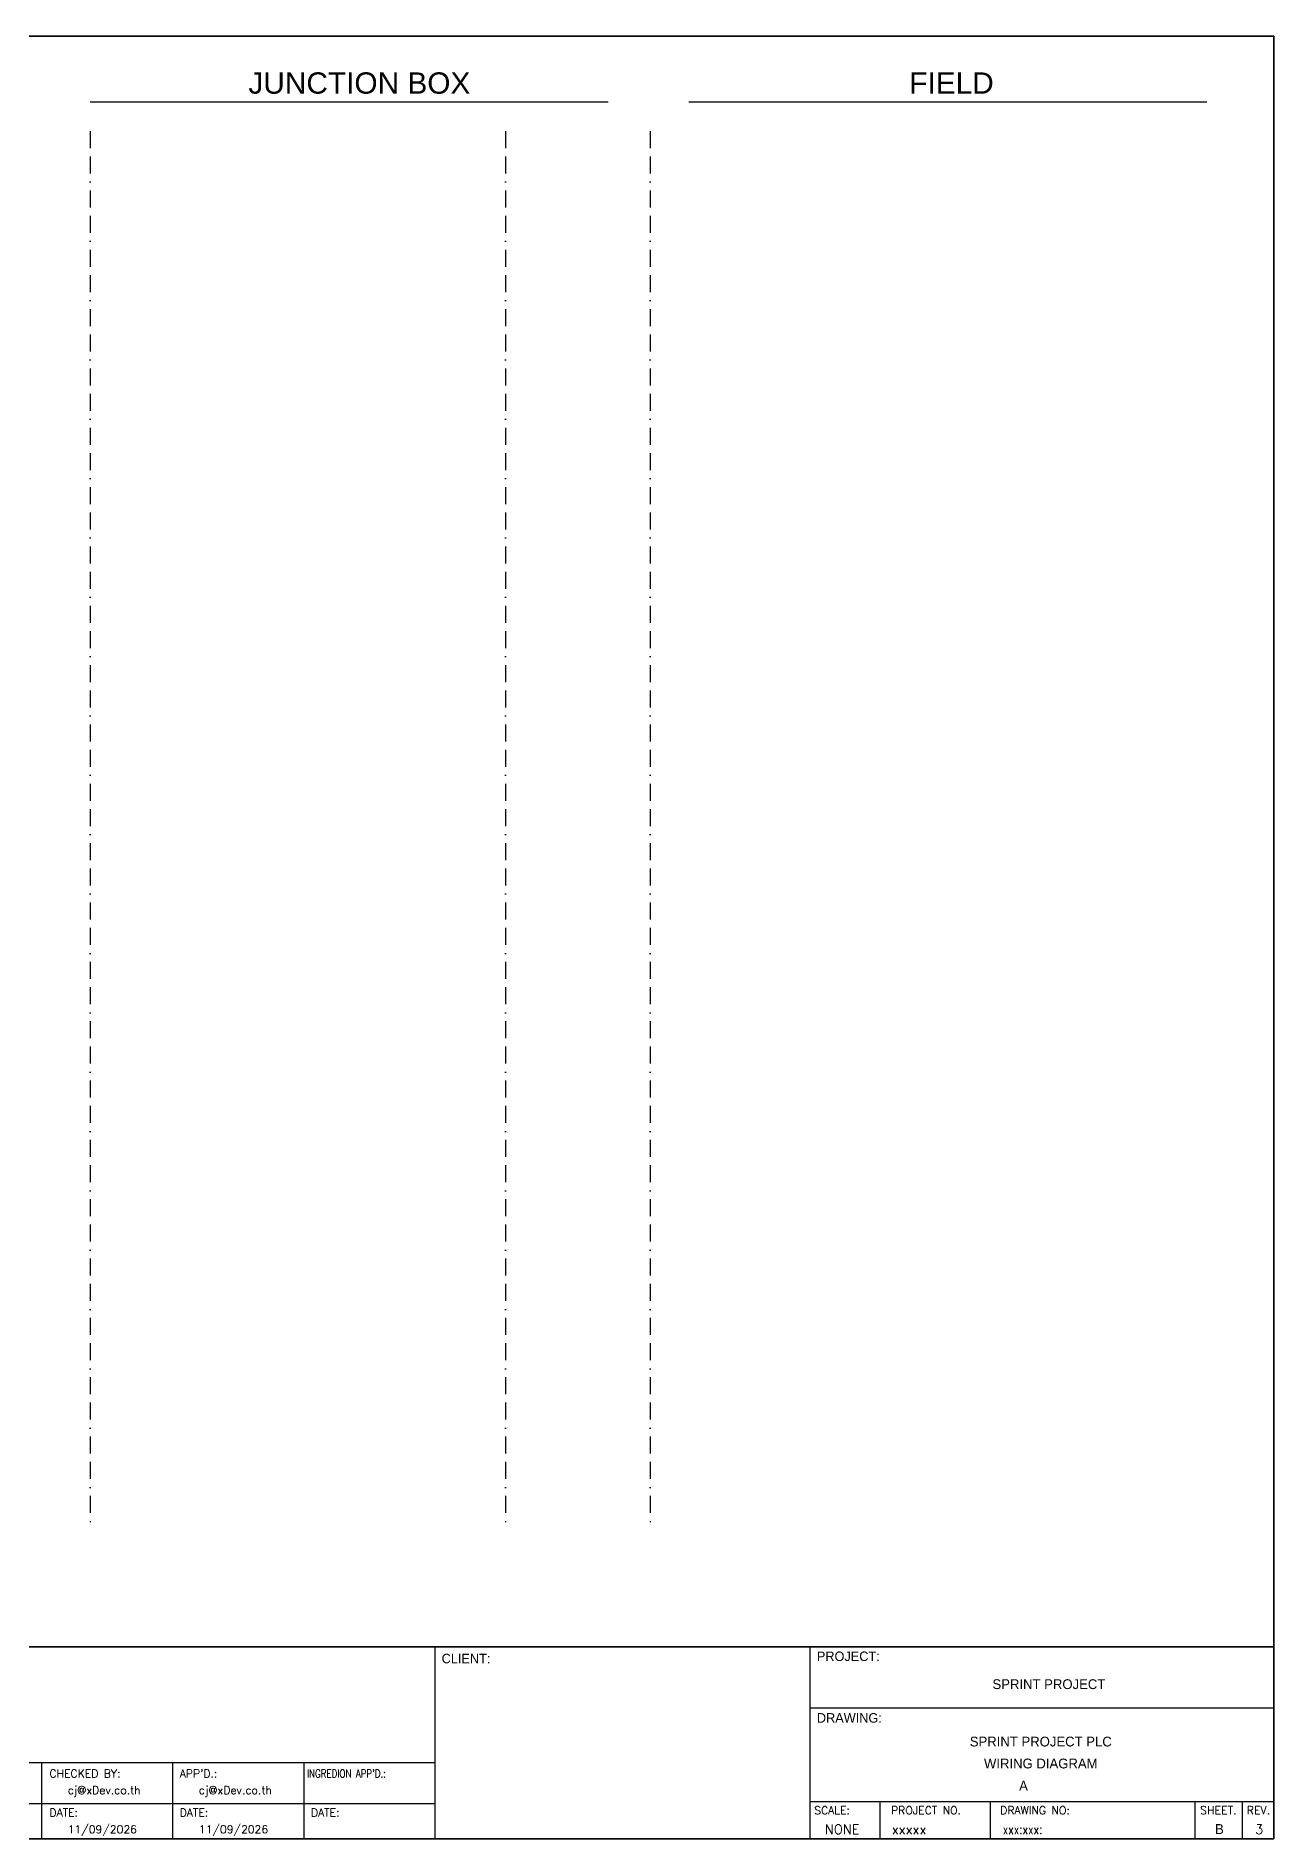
# Model space of a CAD drawing. Header units: millimetres. Extents: x 0 to 62600, y 0 to 14837.
# Drawn here: x 31390 to 33246, y 9013 to 11717 of the extents above; entities that cross this region are included whole.
import ezdxf
from ezdxf.enums import TextEntityAlignment as Align

# ---------------------------------------------------------------- set-up
doc = ezdxf.new("R2010")
doc.units = ezdxf.units.MM
doc.linetypes.add('BORDERX2', pattern=[88.9, 25.4, -12.7, 25.4, -12.7, 0, -12.7])
for name, color, linetype in [('GT_1', 9, 'Continuous'), ('HELPPOINT', 7, 'Continuous'), ('MEMBER', 7, 'Continuous'), ('x01001-FrameArea', 2, 'BORDERX2')]:
    doc.layers.add(name, color=color, linetype=linetype)
doc.styles.add('HTX11', font='O8111901')
doc.styles.add('ROMANS', font='romans.shx', dxfattribs={"width": 0.85, "height": 25})
doc.styles.get("Standard").update_dxf_attribs({"font": 'arial.ttf'})

msp = doc.modelspace()

# ---------------------------------------------------------------- linework, layer by layer
for p, q in [((31471.3, 11618.3), (32248.1, 11618.3)), ((32369.1, 11618.3), (33145.9, 11618.3))]:
    msp.add_line(p, q)
at = {"color": 4}
for p, q in [((32655.4, 9068.7), (32655.4, 9012.6)), ((32820.7, 9068.7), (32820.7, 9012.6))]:
    msp.add_line(p, q, dxfattribs=at)
at = {"color": 4, "ltscale": 0.5}
for p, q in [((33127.8, 9068.7), (33127.8, 9012.6)), ((33127.8, 9068.7), (33127.8, 9012.6)), ((33199, 9068.7), (33199, 9012.6)), ((33199, 9068.7), (33199, 9012.6))]:
    msp.add_line(p, q, dxfattribs=at)
at = {"layer": 'GT_1', "color": 4}
for p, q in [((31988.9, 9012.6), (31988.9, 9300.8)), ((32551.2, 9012.6), (32551.2, 9300.8)), ((32551.2, 9012.6), (32551.2, 9300.8)), ((32551.2, 9012.6), (32551.2, 9300.8)), ((31988.9, 9127), (31201.9, 9127)), ((31398.7, 9012.6), (31398.7, 9127)), ((31595.4, 9012.6), (31595.4, 9127)), ((31792.2, 9012.6), (31792.2, 9127)), ((31988.9, 9065.5), (31201.9, 9065.5)), ((32551.2, 9068.7), (33246.4, 9068.7))]:
    msp.add_line(p, q, dxfattribs=at)
at = {"layer": 'HELPPOINT', "color": 4, "lineweight": 35}
for p, q in [((29353.1, 11716.9), (33246.4, 11716.9)), ((29353.1, 11716.9), (33246.4, 11716.9)), ((33246.4, 11716.9), (33246.4, 9012.6)), ((33246.4, 11716.9), (33246.4, 9012.6)), ((33246.4, 9012.6), (29353.1, 9012.6)), ((33246.4, 9012.6), (29353.1, 9012.6))]:
    msp.add_line(p, q, dxfattribs=at)
at = {"layer": 'HELPPOINT', "color": 4}
for p, q in [((32551.2, 9209.2), (33246.4, 9209.2)), ((32551.2, 9209.2), (33246.4, 9209.2)), ((32551.2, 9068.7), (33246.4, 9068.7))]:
    msp.add_line(p, q, dxfattribs=at)
at = {"layer": 'MEMBER', "color": 4, "lineweight": 35}
msp.add_line((29353.1, 9300.8), (33246.4, 9300.8), dxfattribs=at)
msp.add_line((29353.1, 9300.8), (33246.4, 9300.8), dxfattribs=at)
at = {"layer": 'MEMBER', "color": 4}
for p, q in [((32551.2, 9209.2), (33246.4, 9209.2)), ((32551.2, 9209.2), (33246.4, 9209.2)), ((32551.2, 9068.7), (33246.4, 9068.7)), ((32551.2, 9068.7), (33246.4, 9068.7))]:
    msp.add_line(p, q, dxfattribs=at)
at = {"layer": 'x01001-FrameArea'}
for p, q in [((31471.3, 11574.2), (31471.3, 9487.7)), ((32094.4, 11574.2), (32094.4, 9487.7)), ((32311.2, 11574.2), (32311.2, 9487.7))]:
    msp.add_line(p, q, dxfattribs=at)

# ---------------------------------------------------------------- texts
at = {"color": 2}
for s, p in [('JUNCTION BOX', (31708.7, 11630.4)), ('FIELD', (32699.6, 11630.4))]:
    msp.add_text(s, height=32, dxfattribs=at).set_placement(p)
at = {"color": 4, "ltscale": 100, "style": 'HTX11'}
for s, p in [('SPRINT PROJECT', (32909, 9244.8)), ('SPRINT PROJECT PLC', (32896.8, 9158.7)), ('WIRING DIAGRAM', (32896.8, 9125.8))]:
    msp.add_text(s, height=14.693, dxfattribs=at).set_placement(p, align=Align.MIDDLE_CENTER)
at = {"style": 'HTX11'}
for tag, text, height, p in [('A', 'A', 14.8, (32870.9, 9092.5)), ('B', 'CHASSIS C2 SLOT 7', 14.821, (33164.7, 9027.5))]:
    msp.add_attdef(tag, text=text, height=height, dxfattribs=at).set_placement(p, align=Align.MIDDLE_CENTER)
at = {"layer": 'GT_1', "color": 4, "style": 'HTX11'}
for s, p in [('CLIENT:', (31998.4, 9276.1)), ('PROJECT:', (32561.1, 9279.5)), ('DRAWING:', (32561.1, 9187.1))]:
    msp.add_text(s, height=14.25, dxfattribs=at).set_placement(p)
at = {"layer": 'MEMBER', "color": 4, "ltscale": 0.8, "style": 'ROMANS'}
for s, height, p in [('CHECKED BY:', 11.875, (31410.4, 9104.8)), ("APP'D.:", 11.88, (31605.6, 9104.8)), ('cj@xDev.co.th', 11.875, (31437.7, 9079.9)), ('cj@xDev.co.th', 11.875, (31634.4, 9079.9)), ('SCALE:', 11.88, (32557.1, 9049.7)), ('PROJECT NO.', 11.875, (32672.3, 9049.7)), ('DRAWING NO:', 11.875, (32836, 9049.7)), ('SHEET.', 12, (33135.8, 9049.7)), ('REV.', 12, (33205.7, 9049.7)), ('DATE:', 11.88, (31410.4, 9046.2)), ('11/09/2026', 11.88, (31437.7, 9021.1)), ('DATE:', 11.88, (31605.6, 9046.2)), ('11/09/2026', 11.88, (31634.4, 9021.1)), ('DATE:', 11.88, (31802.4, 9046.2)), ('NONE', 14.23, (32573.1, 9020)), ('xxxxx', 14.23, (32673.5, 9020))]:
    msp.add_text(s, height=height, dxfattribs=at).set_placement(p)
at = {"layer": 'MEMBER', "color": 4, "ltscale": 0.8, "style": 'ROMANS', "width": 0.8}
for s, height, p in [("INGREDION APP'D.:", 11.875, (31796.4, 9104.8)), ('xxx:xxx:', 14.23, (32839.7, 9020))]:
    msp.add_text(s, height=height, dxfattribs=at).set_placement(p)
at = {"layer": 'MEMBER', "color": 4, "ltscale": 0.8, "style": 'ROMANS'}
msp.add_text('3', height=14.2, dxfattribs=at).set_placement((33224.3, 9020), align=Align.CENTER)

doc.saveas('drawing.dxf')
